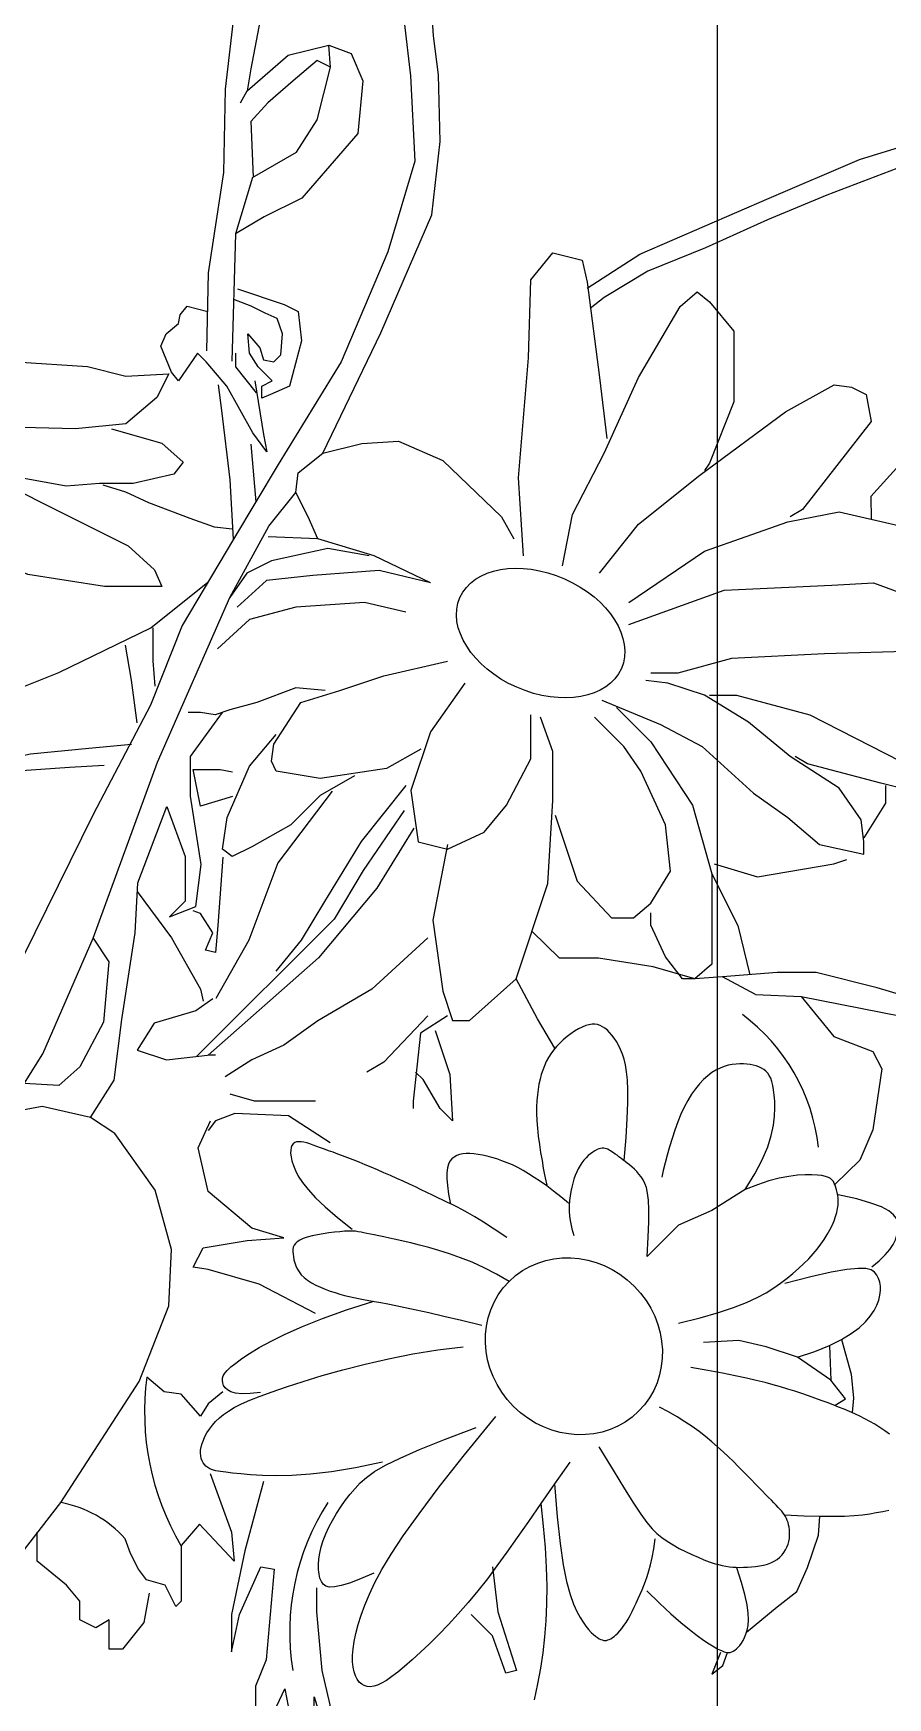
# Model space of a CAD drawing. Extents: x 363 to 3402, y 2599 to 6452.
# Drawn here: x 1431.7 to 1523.6, y 4287.3 to 4466.5 of the extents above; entities that cross this region are included whole.
import ezdxf

# ---------------------------------------------------------------- set-up
doc = ezdxf.new("R2010")
doc.units = 0
doc.header["$LTSCALE"] = 10
doc.header["$MEASUREMENT"] = 0
for name, color, linetype in [('3', 3, 'CONTINUOUS'), ('4', 4, 'CONTINUOUS'), ('7', 7, 'CONTINUOUS'), ('TEXT', 3, 'CONTINUOUS')]:
    doc.layers.add(name, color=color, linetype=linetype)

msp = doc.modelspace()

# ---------------------------------------------------------------- linework, layer by layer
at = {"layer": '3'}
for points in [[(1453.98, 4459), (1454.71, 4460.29), (1459.1, 4464.13), (1463.5, 4465.22), (1465.88, 4464.31), (1467.16, 4461.38), (1466.61, 4455.71), (1460.57, 4448.76), (1456.54, 4446.75), (1453.43, 4444.92)], [(1455.26, 4450.96), (1460.02, 4453.7), (1462.22, 4457.18), (1463.68, 4462.85), (1463.5, 4465.22)], [(1463.68, 4462.85), (1462.22, 4463.58), (1459.65, 4461.38), (1456.91, 4459), (1455.08, 4456.99)], [(1453.64, 4438.97), (1458.69, 4437.29), (1460.18, 4436.55), (1460.56, 4433.37), (1459.25, 4428.52), (1457.19, 4427.59), (1456.26, 4427.22), (1456.26, 4428.52), (1457.38, 4429.08), (1455.89, 4430.58), (1454.95, 4432.07), (1454.76, 4434.12), (1456.07, 4432.63), (1456.45, 4431.32), (1457.57, 4431.14), (1458.31, 4431.88), (1458.5, 4434.12), (1457.94, 4435.8), (1456.63, 4436.36), (1455.14, 4437.11), (1453.27, 4437.85)], [(1455.51, 4429.08), (1456.45, 4423.3), (1456.82, 4421.43), (1455.32, 4423.48), (1452.52, 4428.52), (1450.28, 4431.14), (1449.35, 4432.07), (1447.29, 4429.08), (1446.54, 4430.02), (1445.42, 4432.81), (1445.98, 4434.12), (1447.29, 4435.24), (1447.48, 4436.17), (1448.23, 4437.11), (1450.47, 4436.55)], [(1528.13, 4405.86), (1527.67, 4411.71), (1527.43, 4418.97), (1529.07, 4421.54), (1530.48, 4422.48), (1530.01, 4422.95), (1526.26, 4421.54), (1521.81, 4416.63), (1521.84, 4414.17)], [(1453.08, 4413.12), (1451.19, 4413.31), (1448.55, 4414.25), (1444.11, 4415.95), (1441.65, 4417.08), (1439.19, 4417.84)], [(1425.42, 4394.08), (1434.42, 4397.68), (1444.34, 4402.5), (1450.47, 4407.39)], [(1444.54, 4402.47), (1444.54, 4398.93), (1444.75, 4396.22)], [(1442.87, 4392.25), (1442.24, 4396.84), (1441.61, 4400.6)], [(1437.84, 4349.78), (1440.37, 4353.79), (1441.22, 4360.3), (1442.64, 4369.65), (1442.92, 4375.03), (1446.04, 4383.24), (1448.03, 4377.86), (1448.03, 4373.05), (1446.33, 4371.35), (1449.16, 4372.48), (1449.73, 4377.01), (1448.59, 4384.37), (1448.59, 4388.62), (1452.03, 4393.38)], [(1439.32, 4387.66), (1435.56, 4387.45), (1429.92, 4387.04), (1427.42, 4388.08), (1431.38, 4388.91), (1437.65, 4389.54), (1442.24, 4389.96)], [(1449.69, 4383.29), (1448.9, 4387.23), (1451.8, 4387.23), (1453.11, 4386.97)], [(1471.78, 4385.52), (1466.98, 4379.47), (1463.01, 4373.01), (1460.51, 4368.84), (1457.79, 4365.5)], [(1521.1, 4379.87), (1523.45, 4383.62), (1523.45, 4385.49)], [(1453.11, 4384.34), (1449.69, 4383.29)], [(1463.85, 4384.9), (1458, 4377.18), (1454.87, 4368.84), (1451.32, 4362.58)], [(1452.06, 4377.78), (1451.53, 4370.42), (1451.27, 4367.53), (1450.22, 4367.79), (1451.01, 4369.63), (1449.69, 4371.73), (1448.9, 4372)], [(1504.94, 4377.07), (1509.62, 4375.66), (1517.82, 4377.07), (1519.23, 4377.53)], [(1504.72, 4376.01), (1507.52, 4370.44), (1508.8, 4365.13)], [(1442.85, 4374.1), (1446.54, 4369.11), (1449.69, 4363.59), (1449.95, 4362.28)], [(1474.15, 4369.11), (1468.1, 4363.59), (1462.31, 4360.18), (1458.63, 4357.55), (1455.21, 4355.97), (1452.32, 4354.13)], [(1509.39, 4363.02), (1505.87, 4364.89), (1502.87, 4364.69), (1498.38, 4365.99), (1492.52, 4366.93), (1488.31, 4366.93), (1485.35, 4369.82)], [(1487.82, 4357.21), (1485.96, 4360.38), (1483.64, 4364.69)], [(1451.01, 4362.54), (1449.17, 4361.23), (1444.7, 4359.91), (1442.85, 4357.02), (1446.01, 4355.97), (1450.74, 4356.5), (1451.27, 4356.5)], [(1514.31, 4362.79), (1517.83, 4358.5), (1522.05, 4356.86), (1522.99, 4354.99), (1522.05, 4348.44), (1520.64, 4345.16), (1517.94, 4342.56)], [(1474.15, 4360.7), (1469.41, 4355.71), (1467.57, 4354.66)], [(1476.25, 4360.7), (1473.36, 4358.86), (1472.57, 4351.51), (1472.57, 4350.72)], [(1474.94, 4359.12), (1476.51, 4354.4), (1476.78, 4349.4), (1475.46, 4350.72), (1473.62, 4353.87), (1472.83, 4354.66)], [(1462.05, 4351.51), (1458.63, 4351.51), (1455.48, 4351.51), (1452.85, 4352.29)], [(1404.5, 4318.74), (1407.94, 4309.46), (1415.49, 4296.41), (1418.97, 4289.74), (1421, 4292.35), (1426.52, 4297.86), (1434.65, 4308.3), (1443.07, 4321.35), (1446.26, 4329.47), (1446.55, 4335.56), (1444.81, 4341.94), (1440.46, 4348.04), (1437.84, 4349.78), (1432.62, 4350.94), (1424.78, 4349.49), (1422.17, 4348.62), (1418.97, 4349.49), (1417.52, 4350.65)], [(1452.06, 4320.24), (1450.48, 4318.93), (1449.69, 4317.62), (1447.59, 4319.98), (1445.75, 4320.24), (1443.91, 4321.82)], [(1450.73, 4311.42), (1453.02, 4305.12), (1453.31, 4301.98), (1449.58, 4305.98), (1447.58, 4303.69), (1447.58, 4297.68), (1447, 4297.11), (1445.86, 4299.4), (1443.85, 4299.97), (1442.99, 4301.12), (1442.13, 4302.83), (1441.56, 4304.41)], [(1456.46, 4310.56), (1454.45, 4303.12), (1453.02, 4296.25), (1453.02, 4292.24), (1453.88, 4296.25), (1456.17, 4301.4), (1457.61, 4301.12), (1456.75, 4291.38), (1455.6, 4288.52), (1455.6, 4282.51), (1456.46, 4283.37), (1458.75, 4288.24), (1460.19, 4280.79), (1461.05, 4276.79), (1461.9, 4283.37), (1461.9, 4287.38), (1463.05, 4283.66), (1463.62, 4286.52), (1462.76, 4290.24), (1462.19, 4296.54), (1462.19, 4298.54), (1462.19, 4299.11)], [(1508.44, 4294.35), (1511.74, 4297.09), (1513.85, 4298.73), (1515.02, 4301.3), (1516.19, 4304.81), (1516.32, 4306.84)], [(1444.14, 4298.54), (1443.57, 4295.39), (1441.27, 4292.53), (1439.84, 4292.53), (1439.84, 4295.68), (1438.41, 4294.82), (1436.69, 4295.68), (1436.69, 4297.68), (1435.26, 4299.4), (1432.1, 4301.98), (1432.1, 4305.12)], [(1481.1, 4301.4), (1481.68, 4296.54), (1483.68, 4290.24), (1482.54, 4289.95), (1481.1, 4293.96), (1478.81, 4296.25)], [(1505.65, 4292.17), (1504.71, 4289.83), (1505.88, 4290.77), (1506.39, 4292.16)]]:
    msp.add_lwpolyline(points, dxfattribs=at)
for centre, radius, start, end in [((1495.56, 4344.21), 20.77, 6.5138, 53.2281), ((1471.92, 4318.06), 28.27, 172.3524, 210.5444), ((1432.45, 4296.3), 12.2, 41.6474, 79.5878), ((1484.99, 4294.37), 25.72, 147.1632, 189.2771)]:
    msp.add_arc(centre, radius, start, end, dxfattribs=at)
at = {"layer": '4'}
for points in [[(1484.43, 4410.22), (1483.91, 4418.64), (1484.96, 4431.54), (1485.22, 4439.96), (1487.59, 4442.86), (1490.76, 4442.07), (1491.28, 4439.7), (1492.6, 4429.43), (1493.39, 4422.86)], [(1488.65, 4409.17), (1489.7, 4414.7), (1493.13, 4421.28), (1496.82, 4429.43), (1501.29, 4437.07), (1503.14, 4438.65), (1504.46, 4437.59), (1507.09, 4434.44), (1507.09, 4426.8), (1504.46, 4420.22), (1503.93, 4419.43)], [(1413.06, 4424.69), (1420.78, 4429.58), (1429.8, 4431.13), (1437.52, 4430.61), (1441.64, 4429.58), (1446.28, 4429.84), (1444.99, 4427.27), (1441.64, 4424.44), (1436.23, 4423.92), (1424.65, 4424.18), (1421.3, 4424.44), (1416.92, 4423.15), (1414.86, 4421.86)], [(1492.6, 4408.38), (1496.82, 4413.64), (1503.4, 4418.91), (1512.62, 4425.75), (1517.89, 4428.65), (1519.74, 4428.38), (1521.32, 4427.59), (1521.84, 4424.7), (1514.47, 4415.22), (1513.15, 4414.43)], [(1440.1, 4423.92), (1445.51, 4422.38), (1447.82, 4420.32), (1446.79, 4419.03), (1442.42, 4418.01), (1438.81, 4418.01), (1435.2, 4417.75), (1426.71, 4419.29), (1424.65, 4419.81), (1420.78, 4419.81), (1417.18, 4419.29), (1415.37, 4418.78)], [(1474.42, 4407.33), (1468.36, 4410.22), (1462.3, 4412.06), (1461.25, 4414.43), (1459.93, 4417.06), (1460.2, 4419.17), (1462.83, 4421.28), (1467.05, 4422.33), (1471, 4422.59), (1475.74, 4420.49), (1482.06, 4414.43), (1483.38, 4412.06)], [(1427.48, 4418.52), (1435.72, 4414.4), (1441.9, 4411.32), (1444.73, 4408.74), (1445.51, 4406.94), (1439.33, 4406.94), (1431.08, 4408.23), (1428.77, 4409.26), (1424.39, 4409.26), (1420.78, 4409.26), (1416.92, 4410.03), (1414.34, 4411.32), (1413.57, 4411.83)], [(1452.82, 4405.75), (1457.03, 4413.42), (1459.93, 4417.06)], [(1495.76, 4405.22), (1503.93, 4410.75), (1512.89, 4413.91), (1518.42, 4414.96), (1525.27, 4413.38), (1526.85, 4410.75), (1526.32, 4407.85), (1524.74, 4407.06)], [(1462.3, 4412.06), (1456.96, 4412.27)], [(1467.84, 4410.22), (1463.36, 4411.01), (1457.3, 4409.7), (1454.66, 4408.38), (1452.82, 4405.75)], [(1474.42, 4407.33), (1468.89, 4408.64), (1461.78, 4408.12), (1456.77, 4407.59), (1453.61, 4404.7)], [(1495.76, 4402.85), (1506.04, 4406.54), (1517.63, 4407.06), (1522.11, 4407.33), (1530.01, 4404.43), (1530.27, 4402.59), (1526.85, 4399.96), (1516.84, 4399.69), (1506.83, 4399.17), (1501.03, 4397.59), (1498.13, 4397.59)], [(1471.79, 4404.17), (1467.31, 4405.22), (1459.93, 4404.7), (1454.93, 4403.38), (1451.5, 4400.22)], [(1473.37, 4389.43), (1469.68, 4387.33), (1462.57, 4386.27), (1457.82, 4387.06), (1457.3, 4388.11), (1457.56, 4389.96), (1460.46, 4394.43), (1464.67, 4395.75), (1469.42, 4397.33), (1476.27, 4398.91)], [(1463.09, 4395.75), (1459.93, 4396.01), (1455.72, 4394.43), (1452.82, 4393.64), (1451.24, 4393.12), (1449.66, 4393.38), (1448.34, 4393.38)], [(1478.11, 4396.54), (1474.42, 4391.27), (1472.31, 4384.96), (1473.1, 4379.43), (1476.27, 4378.64), (1480.22, 4380.48), (1482.59, 4383.38), (1485.22, 4388.38), (1485.22, 4393.12)], [(1513.15, 4388.64), (1508.67, 4392.33), (1503.93, 4395.22), (1499.98, 4396.54), (1497.61, 4396.8)], [(1492.86, 4394.69), (1499.19, 4392.06), (1503.66, 4389.69), (1509.2, 4384.69), (1512.89, 4382.06), (1516.31, 4379.17), (1521.05, 4378.11), (1521.05, 4379.43), (1520.79, 4381.8), (1518.42, 4385.22), (1513.15, 4388.64)], [(1504.46, 4395.22), (1507.35, 4395.22), (1515.26, 4393.12), (1525, 4388.11), (1524.74, 4386.27), (1526.06, 4384.96), (1522.9, 4385.75), (1514.99, 4387.85), (1513.68, 4388.64)], [(1476.27, 4379.17), (1474.69, 4371.01), (1475.74, 4363.38), (1476.79, 4360.22), (1478.64, 4360.22), (1483.64, 4364.69), (1487.07, 4374.96), (1487.59, 4383.9), (1487.59, 4389.17), (1486.28, 4392.85)], [(1487.86, 4382.32), (1490.23, 4375.22), (1493.92, 4371.27), (1496.29, 4371.27), (1498.13, 4372.85), (1500.24, 4376.27), (1499.71, 4381.27), (1497.08, 4387.06), (1495.23, 4389.69), (1492.07, 4392.85)], [(1494.44, 4393.9), (1498.13, 4390.22), (1502.61, 4383.38), (1504.72, 4376.01), (1504.72, 4366.27), (1502.87, 4364.69), (1501.56, 4364.69), (1499.71, 4367.06), (1498.13, 4370.48), (1498.13, 4371.8)], [(1466.25, 4386.54), (1462.57, 4384.43), (1459.41, 4381.27), (1455.19, 4378.9), (1453.08, 4377.85), (1452.03, 4378.64), (1452.56, 4382.06), (1454.93, 4387.59), (1457.82, 4391.01)], [(1471.58, 4382.81), (1467.19, 4376.34), (1464.06, 4371.13), (1449.24, 4356.33)], [(1472.62, 4380.93), (1468.65, 4374.47), (1462.39, 4366.96), (1450.49, 4356.47)], [(1428.7, 4350.21), (1432.72, 4356.62), (1438.11, 4369.08), (1439.81, 4366.53), (1439.24, 4360.02), (1436.69, 4355.21), (1434.42, 4353.22), (1430.71, 4353.42)], [(1495.26, 4345.15), (1495.47, 4347.62), (1495.6, 4349.67), (1495.67, 4351.35), (1495.68, 4352.71), (1495.63, 4353.8), (1495.54, 4354.69), (1495.41, 4355.42), (1495.26, 4356.03), (1495.08, 4356.59), (1494.88, 4357.1), (1494.67, 4357.55), (1494.44, 4357.96), (1494.2, 4358.32), (1493.96, 4358.64), (1493.71, 4358.92), (1493.46, 4359.16), (1493.2, 4359.37), (1492.94, 4359.54), (1492.68, 4359.67), (1492.41, 4359.76), (1492.12, 4359.8), (1491.81, 4359.8), (1491.48, 4359.75), (1491.13, 4359.65), (1490.75, 4359.5), (1490.35, 4359.3), (1489.94, 4359.06), (1489.53, 4358.78), (1489.12, 4358.47), (1488.72, 4358.13), (1488.33, 4357.78), (1487.98, 4357.4), (1487.66, 4357.02), (1487.37, 4356.62), (1487.12, 4356.21), (1486.89, 4355.78), (1486.69, 4355.34), (1486.51, 4354.87), (1486.35, 4354.39), (1486.22, 4353.88), (1486.1, 4353.35), (1486, 4352.79), (1485.93, 4352.19), (1485.87, 4351.57), (1485.85, 4350.9), (1485.85, 4350.19), (1485.88, 4349.43), (1485.94, 4348.62), (1486.03, 4347.76), (1486.15, 4346.87), (1486.28, 4345.98), (1486.43, 4345.12), (1486.57, 4344.31), (1486.71, 4343.58), (1486.83, 4342.95), (1486.93, 4342.46)], [(1508.31, 4342.01), (1509.35, 4343.69), (1510.14, 4345.22), (1510.72, 4346.6), (1511.11, 4347.83), (1511.34, 4348.93), (1511.46, 4349.91), (1511.49, 4350.77), (1511.47, 4351.52), (1511.43, 4352.18), (1511.36, 4352.74), (1511.28, 4353.22), (1511.17, 4353.64), (1511.04, 4353.99), (1510.89, 4354.28), (1510.72, 4354.53), (1510.52, 4354.74), (1510.29, 4354.93), (1510.05, 4355.08), (1509.78, 4355.21), (1509.49, 4355.32), (1509.17, 4355.4), (1508.84, 4355.46), (1508.49, 4355.51), (1508.12, 4355.53), (1507.73, 4355.53), (1507.33, 4355.51), (1506.91, 4355.47), (1506.48, 4355.38), (1506.05, 4355.26), (1505.6, 4355.09), (1505.15, 4354.87), (1504.71, 4354.59), (1504.26, 4354.25), (1503.81, 4353.85), (1503.37, 4353.38), (1502.94, 4352.85), (1502.52, 4352.26), (1502.12, 4351.61), (1501.73, 4350.89), (1501.37, 4350.12), (1501.03, 4349.28), (1500.71, 4348.4), (1500.42, 4347.5), (1500.15, 4346.6), (1499.91, 4345.72), (1499.69, 4344.87), (1499.48, 4344.07), (1499.31, 4343.35)], [(1462.05, 4328.65), (1456, 4331.8), (1450.48, 4333.38), (1448.9, 4333.64), (1449.95, 4335.74), (1454.69, 4336.53), (1458.63, 4336.79), (1455.21, 4337.85), (1450.48, 4341.79), (1449.43, 4346.51), (1450.74, 4349.4)], [(1463.63, 4347.04), (1459.16, 4349.93), (1453.37, 4350.19), (1451.27, 4349.4), (1450.48, 4348.35)], [(1482.66, 4336.84), (1481.27, 4337.75), (1480.14, 4338.48), (1479.2, 4339.05), (1478.44, 4339.5), (1477.8, 4339.85), (1477.25, 4340.14), (1476.75, 4340.38), (1476.26, 4340.62), (1475.75, 4340.87), (1475.21, 4341.13), (1474.64, 4341.41), (1474.05, 4341.69), (1473.43, 4341.99), (1472.8, 4342.29), (1472.15, 4342.6), (1471.48, 4342.9), (1470.8, 4343.21), (1470.11, 4343.52), (1469.42, 4343.82), (1468.73, 4344.12), (1468.05, 4344.4), (1467.38, 4344.68), (1466.74, 4344.94), (1466.12, 4345.19), (1465.53, 4345.42), (1464.97, 4345.63), (1464.44, 4345.83), (1463.94, 4346.02), (1463.46, 4346.19), (1463.01, 4346.35), (1462.59, 4346.51), (1462.18, 4346.65), (1461.8, 4346.79), (1461.44, 4346.91), (1461.1, 4347.02), (1460.79, 4347.1), (1460.5, 4347.15), (1460.25, 4347.16), (1460.02, 4347.14), (1459.82, 4347.06), (1459.65, 4346.94), (1459.52, 4346.76), (1459.43, 4346.53), (1459.38, 4346.25), (1459.37, 4345.92), (1459.42, 4345.53), (1459.52, 4345.1), (1459.67, 4344.61), (1459.89, 4344.07), (1460.2, 4343.46), (1460.64, 4342.78), (1461.25, 4342.01), (1462.05, 4341.13), (1463.09, 4340.13), (1464.4, 4339.01), (1466.01, 4337.74)], [(1489.29, 4340.54), (1488.44, 4341.23), (1487.66, 4341.84), (1486.93, 4342.39), (1486.25, 4342.88), (1485.6, 4343.31), (1484.99, 4343.71), (1484.4, 4344.05), (1483.82, 4344.37), (1483.24, 4344.65), (1482.68, 4344.89), (1482.12, 4345.11), (1481.57, 4345.3), (1481.03, 4345.46), (1480.52, 4345.6), (1480.02, 4345.71), (1479.54, 4345.79), (1479.09, 4345.85), (1478.67, 4345.88), (1478.27, 4345.88), (1477.9, 4345.84), (1477.56, 4345.77), (1477.25, 4345.66), (1476.97, 4345.5), (1476.73, 4345.3), (1476.52, 4345.05), (1476.36, 4344.73), (1476.24, 4344.33), (1476.18, 4343.82), (1476.17, 4343.2), (1476.24, 4342.44), (1476.37, 4341.52), (1476.58, 4340.43)], [(1497.73, 4334.81), (1497.86, 4336.87), (1497.93, 4338.53), (1497.94, 4339.84), (1497.89, 4340.86), (1497.79, 4341.63), (1497.66, 4342.22), (1497.49, 4342.67), (1497.3, 4343.04), (1497.09, 4343.37), (1496.86, 4343.67), (1496.62, 4343.95), (1496.37, 4344.2), (1496.12, 4344.43), (1495.86, 4344.65), (1495.61, 4344.85), (1495.37, 4345.04), (1495.13, 4345.22), (1494.91, 4345.38), (1494.7, 4345.54), (1494.5, 4345.69), (1494.3, 4345.82), (1494.12, 4345.95), (1493.95, 4346.06), (1493.79, 4346.16), (1493.64, 4346.26), (1493.5, 4346.34), (1493.36, 4346.4), (1493.22, 4346.44), (1493.07, 4346.47), (1492.91, 4346.47), (1492.74, 4346.44), (1492.56, 4346.39), (1492.35, 4346.3), (1492.13, 4346.19), (1491.89, 4346.04), (1491.65, 4345.86), (1491.41, 4345.66), (1491.17, 4345.43), (1490.94, 4345.17), (1490.72, 4344.89), (1490.52, 4344.58), (1490.33, 4344.25), (1490.16, 4343.9), (1490.01, 4343.52), (1489.87, 4343.12), (1489.75, 4342.7), (1489.63, 4342.26), (1489.54, 4341.8), (1489.45, 4341.32), (1489.39, 4340.81), (1489.35, 4340.28), (1489.35, 4339.72), (1489.39, 4339.12), (1489.49, 4338.48), (1489.64, 4337.79), (1489.86, 4337.06)], [(1501.11, 4327.62), (1503.44, 4328.2), (1505.41, 4328.76), (1507.05, 4329.31), (1508.43, 4329.85), (1509.58, 4330.37), (1510.54, 4330.89), (1511.37, 4331.41), (1512.11, 4331.93), (1512.8, 4332.45), (1513.44, 4332.97), (1514.05, 4333.5), (1514.61, 4334.03), (1515.13, 4334.55), (1515.6, 4335.08), (1516.04, 4335.6), (1516.44, 4336.12), (1516.8, 4336.64), (1517.12, 4337.15), (1517.41, 4337.66), (1517.65, 4338.15), (1517.86, 4338.62), (1518.02, 4339.09), (1518.15, 4339.53), (1518.24, 4339.95), (1518.29, 4340.34), (1518.31, 4340.71), (1518.3, 4341.06), (1518.27, 4341.38), (1518.21, 4341.68), (1518.14, 4341.96), (1518.06, 4342.22), (1517.98, 4342.46), (1517.89, 4342.67), (1517.79, 4342.86), (1517.66, 4343.03), (1517.49, 4343.18), (1517.26, 4343.31), (1516.95, 4343.42), (1516.56, 4343.5), (1516.07, 4343.56), (1515.46, 4343.6), (1514.74, 4343.59), (1513.92, 4343.54), (1512.99, 4343.42), (1511.96, 4343.22), (1510.83, 4342.93), (1509.61, 4342.53), (1508.31, 4342.01)], [(1508.31, 4342.01), (1508.31, 4342.01), (1504.71, 4339.76), (1501.11, 4338.18), (1497.73, 4334.81)], [(1521.92, 4333.69), (1522.72, 4334.34), (1523.35, 4334.96), (1523.85, 4335.54), (1524.21, 4336.08), (1524.46, 4336.6), (1524.62, 4337.1), (1524.71, 4337.57), (1524.73, 4338.02), (1524.7, 4338.45), (1524.57, 4338.88), (1524.27, 4339.29), (1523.76, 4339.71), (1522.97, 4340.13), (1521.83, 4340.55), (1520.3, 4340.99), (1518.32, 4341.44)], [(1482.88, 4332.12), (1481.54, 4332.9), (1480.21, 4333.58), (1478.92, 4334.17), (1477.67, 4334.67), (1476.46, 4335.1), (1475.31, 4335.46), (1474.23, 4335.77), (1473.23, 4336.03), (1472.3, 4336.26), (1471.47, 4336.46), (1470.71, 4336.63), (1470.02, 4336.78), (1469.41, 4336.91), (1468.86, 4337.02), (1468.38, 4337.12), (1467.96, 4337.21), (1467.59, 4337.29), (1467.26, 4337.36), (1466.95, 4337.42), (1466.65, 4337.47), (1466.34, 4337.51), (1466.01, 4337.53), (1465.62, 4337.53), (1465.18, 4337.51), (1464.67, 4337.47), (1464.1, 4337.41), (1463.5, 4337.34), (1462.88, 4337.24), (1462.27, 4337.13), (1461.7, 4337.01), (1461.17, 4336.87), (1460.72, 4336.72), (1460.36, 4336.56), (1460.08, 4336.39), (1459.88, 4336.21), (1459.74, 4336.01), (1459.66, 4335.79), (1459.62, 4335.56), (1459.61, 4335.31), (1459.63, 4335.04), (1459.67, 4334.75), (1459.72, 4334.44), (1459.81, 4334.12), (1459.92, 4333.8), (1460.08, 4333.47), (1460.28, 4333.15), (1460.52, 4332.83), (1460.83, 4332.53), (1461.2, 4332.24), (1461.62, 4331.97), (1462.08, 4331.72), (1462.58, 4331.49), (1463.09, 4331.28), (1463.62, 4331.08), (1464.15, 4330.91), (1464.67, 4330.75), (1465.17, 4330.61), (1465.66, 4330.49), (1466.16, 4330.38), (1466.67, 4330.27), (1467.2, 4330.17), (1467.78, 4330.06), (1468.4, 4329.95), (1469.08, 4329.83), (1469.84, 4329.69), (1470.7, 4329.52), (1471.7, 4329.32), (1472.87, 4329.07), (1474.25, 4328.76), (1475.87, 4328.39), (1477.76, 4327.94), (1479.96, 4327.4)], [(1513.92, 4323.96), (1515.79, 4324.58), (1517.36, 4325.21), (1518.66, 4325.85), (1519.72, 4326.49), (1520.58, 4327.12), (1521.25, 4327.75), (1521.76, 4328.37), (1522.16, 4328.97), (1522.46, 4329.55), (1522.67, 4330.1), (1522.8, 4330.63), (1522.86, 4331.13), (1522.85, 4331.6), (1522.77, 4332.04), (1522.64, 4332.43), (1522.46, 4332.79), (1522.22, 4333.1), (1521.86, 4333.35), (1521.29, 4333.49), (1520.44, 4333.52), (1519.22, 4333.4), (1517.56, 4333.11), (1515.37, 4332.61), (1512.58, 4331.89)], [(1456.12, 4320.15), (1455.01, 4320.03), (1454.13, 4320.01), (1453.44, 4320.09), (1452.93, 4320.23), (1452.57, 4320.43), (1452.32, 4320.66), (1452.16, 4320.92), (1452.07, 4321.18), (1452.03, 4321.43), (1452.04, 4321.68), (1452.12, 4321.94), (1452.29, 4322.23), (1452.55, 4322.54), (1452.94, 4322.9), (1453.46, 4323.32), (1454.13, 4323.8), (1454.96, 4324.36), (1456, 4324.99), (1457.27, 4325.69), (1458.8, 4326.45), (1460.64, 4327.26), (1462.82, 4328.13), (1465.37, 4329.04), (1468.32, 4329.99)], [(1469.26, 4312.65), (1466.35, 4312.04), (1463.77, 4311.62), (1461.5, 4311.35), (1459.52, 4311.21), (1457.8, 4311.17), (1456.33, 4311.2), (1455.07, 4311.28), (1454.01, 4311.38), (1453.13, 4311.47), (1452.4, 4311.56), (1451.81, 4311.64), (1451.34, 4311.73), (1450.97, 4311.83), (1450.68, 4311.94), (1450.45, 4312.07), (1450.26, 4312.22), (1450.09, 4312.39), (1449.95, 4312.59), (1449.84, 4312.81), (1449.75, 4313.06), (1449.7, 4313.33), (1449.68, 4313.63), (1449.69, 4313.95), (1449.75, 4314.29), (1449.84, 4314.65), (1449.98, 4315.03), (1450.15, 4315.42), (1450.37, 4315.82), (1450.64, 4316.22), (1450.95, 4316.63), (1451.3, 4317.02), (1451.7, 4317.41), (1452.16, 4317.79), (1452.68, 4318.16), (1453.31, 4318.53), (1454.07, 4318.92), (1454.99, 4319.32), (1456.08, 4319.76), (1457.39, 4320.24), (1458.94, 4320.77), (1460.73, 4321.35), (1462.76, 4321.97), (1464.99, 4322.6), (1467.38, 4323.21), (1469.9, 4323.79), (1472.53, 4324.31), (1475.22, 4324.74), (1477.94, 4325.07)], [(1517.97, 4318.79), (1519.1, 4319.47), (1517.52, 4321.49), (1513.92, 4323.96), (1510.55, 4325.08), (1507.62, 4325.76), (1503.8, 4325.53)], [(1523.82, 4315.67), (1523.31, 4316.04), (1522.78, 4316.4), (1522.25, 4316.73), (1521.71, 4317.04), (1521.17, 4317.33), (1520.63, 4317.61), (1520.08, 4317.86), (1519.52, 4318.11), (1518.94, 4318.35), (1518.35, 4318.59), (1517.75, 4318.83), (1517.12, 4319.07), (1516.47, 4319.31), (1515.79, 4319.56), (1515.1, 4319.8), (1514.38, 4320.04), (1513.65, 4320.29), (1512.89, 4320.52), (1512.1, 4320.76), (1511.29, 4320.99), (1510.43, 4321.22), (1509.48, 4321.45), (1508.42, 4321.69), (1507.22, 4321.95), (1505.84, 4322.22), (1504.26, 4322.51), (1502.45, 4322.84)], [(1489.43, 4312.65), (1487.77, 4310.31), (1486.29, 4308.2), (1484.96, 4306.28), (1483.75, 4304.54), (1482.63, 4302.95), (1481.57, 4301.48), (1480.55, 4300.11), (1479.52, 4298.8), (1478.48, 4297.54), (1477.42, 4296.33), (1476.36, 4295.19), (1475.32, 4294.11), (1474.32, 4293.1), (1473.36, 4292.19), (1472.46, 4291.37), (1471.64, 4290.66), (1470.91, 4290.05), (1470.26, 4289.56), (1469.68, 4289.16), (1469.17, 4288.86), (1468.72, 4288.66), (1468.32, 4288.53), (1467.95, 4288.48), (1467.61, 4288.51), (1467.3, 4288.6), (1467.02, 4288.76), (1466.76, 4288.98), (1466.54, 4289.28), (1466.35, 4289.64), (1466.21, 4290.08), (1466.11, 4290.59), (1466.05, 4291.16), (1466.05, 4291.82), (1466.1, 4292.54), (1466.21, 4293.34), (1466.39, 4294.21), (1466.64, 4295.16), (1466.96, 4296.17), (1467.36, 4297.26), (1467.85, 4298.43), (1468.43, 4299.68), (1469.18, 4301.09), (1470.18, 4302.74), (1471.49, 4304.72), (1473.19, 4307.1), (1475.37, 4309.99), (1478.1, 4313.45), (1481.46, 4317.57)], [(1492.55, 4314.3), (1494.07, 4311.79), (1495.29, 4309.8), (1496.28, 4308.24), (1497.06, 4307.05), (1497.71, 4306.15), (1498.27, 4305.49), (1498.78, 4304.97), (1499.32, 4304.54), (1499.9, 4304.13), (1500.53, 4303.74), (1501.2, 4303.37), (1501.88, 4303.02), (1502.56, 4302.7), (1503.23, 4302.41), (1503.85, 4302.15), (1504.43, 4301.93), (1504.95, 4301.76), (1505.41, 4301.62), (1505.83, 4301.51), (1506.22, 4301.44), (1506.59, 4301.39), (1506.95, 4301.35), (1507.31, 4301.34), (1507.7, 4301.33), (1508.1, 4301.34), (1508.53, 4301.35), (1508.97, 4301.38), (1509.41, 4301.42), (1509.85, 4301.49), (1510.28, 4301.57), (1510.69, 4301.68), (1511.07, 4301.82), (1511.42, 4301.99), (1511.73, 4302.19), (1512.01, 4302.41), (1512.26, 4302.66), (1512.47, 4302.93), (1512.65, 4303.21), (1512.79, 4303.5), (1512.91, 4303.81), (1512.99, 4304.12), (1513.05, 4304.43), (1513.07, 4304.75), (1513.08, 4305.06), (1513.06, 4305.36), (1513.02, 4305.65), (1512.97, 4305.92), (1512.91, 4306.17), (1512.83, 4306.39), (1512.74, 4306.6), (1512.64, 4306.8), (1512.52, 4306.99), (1512.39, 4307.17), (1512.23, 4307.36), (1512.06, 4307.56), (1511.86, 4307.78), (1511.64, 4308.01), (1511.39, 4308.27), (1511.12, 4308.55), (1510.82, 4308.85), (1510.5, 4309.18), (1510.15, 4309.54), (1509.78, 4309.92), (1509.38, 4310.32), (1508.96, 4310.76), (1508.52, 4311.22), (1508.05, 4311.7), (1507.55, 4312.2), (1507.03, 4312.71), (1506.49, 4313.24), (1505.91, 4313.78), (1505.32, 4314.31), (1504.69, 4314.86), (1504.03, 4315.4), (1503.33, 4315.94), (1502.59, 4316.48), (1501.8, 4317.01), (1500.96, 4317.54), (1500.05, 4318.06), (1499.07, 4318.57)], [(1468.32, 4300.69), (1466.88, 4300.08), (1465.72, 4299.64), (1464.81, 4299.36), (1464.1, 4299.22), (1463.56, 4299.21), (1463.17, 4299.32), (1462.89, 4299.52), (1462.69, 4299.82), (1462.53, 4300.18), (1462.43, 4300.61), (1462.37, 4301.1), (1462.36, 4301.64), (1462.41, 4302.23), (1462.51, 4302.86), (1462.67, 4303.52), (1462.88, 4304.21), (1463.16, 4304.92), (1463.5, 4305.65), (1463.88, 4306.38), (1464.31, 4307.11), (1464.77, 4307.83), (1465.26, 4308.53), (1465.78, 4309.2), (1466.31, 4309.83), (1466.86, 4310.43), (1467.53, 4311.02), (1468.4, 4311.64), (1469.58, 4312.32), (1471.16, 4313.1), (1473.25, 4314.02), (1475.95, 4315.1), (1479.34, 4316.4)], [(1487.77, 4310.31), (1488.06, 4306.77), (1488.38, 4303.89), (1488.72, 4301.59), (1489.08, 4299.79), (1489.45, 4298.4), (1489.81, 4297.36), (1490.18, 4296.56), (1490.52, 4295.94), (1490.85, 4295.42), (1491.16, 4294.99), (1491.44, 4294.63), (1491.71, 4294.33), (1491.96, 4294.1), (1492.18, 4293.91), (1492.39, 4293.77), (1492.58, 4293.65), (1492.76, 4293.57), (1492.92, 4293.51), (1493.07, 4293.47), (1493.22, 4293.46), (1493.36, 4293.47), (1493.51, 4293.51), (1493.66, 4293.57), (1493.82, 4293.65), (1494, 4293.77), (1494.19, 4293.9), (1494.38, 4294.07), (1494.59, 4294.26), (1494.8, 4294.49), (1495.02, 4294.75), (1495.25, 4295.05), (1495.47, 4295.38), (1495.7, 4295.75), (1495.92, 4296.15), (1496.14, 4296.58), (1496.36, 4297.03), (1496.58, 4297.49), (1496.79, 4297.96), (1497, 4298.43), (1497.2, 4298.9), (1497.39, 4299.36), (1497.58, 4299.84), (1497.76, 4300.36), (1497.94, 4300.94), (1498.11, 4301.61), (1498.28, 4302.39), (1498.45, 4303.32), (1498.62, 4304.41)], [(1486.29, 4308.2), (1486.57, 4305.75), (1486.77, 4303.46), (1486.89, 4301.32), (1486.94, 4299.3), (1486.92, 4297.4), (1486.84, 4295.58), (1486.7, 4293.83), (1486.51, 4292.14), (1486.26, 4290.48), (1485.96, 4288.8), (1485.59, 4287.06)], [(1512.57, 4306.99), (1514.6, 4306.89), (1516.32, 4306.84), (1517.77, 4306.83), (1518.99, 4306.85), (1520.03, 4306.91), (1520.92, 4306.99), (1521.7, 4307.1), (1522.41, 4307.22), (1523.1, 4307.35), (1523.75, 4307.49)], [(1497.72, 4298.79), (1499.08, 4297.46), (1500.29, 4296.34), (1501.36, 4295.4), (1502.29, 4294.62), (1503.11, 4293.99), (1503.82, 4293.48), (1504.43, 4293.09), (1504.94, 4292.77), (1505.37, 4292.53), (1505.73, 4292.36), (1506.03, 4292.24), (1506.28, 4292.17), (1506.5, 4292.15), (1506.68, 4292.17), (1506.85, 4292.22), (1507.02, 4292.31), (1507.19, 4292.42), (1507.37, 4292.56), (1507.55, 4292.73), (1507.72, 4292.93), (1507.9, 4293.17), (1508.07, 4293.45), (1508.22, 4293.77), (1508.37, 4294.14), (1508.5, 4294.56), (1508.6, 4295.06), (1508.64, 4295.67), (1508.62, 4296.41), (1508.5, 4297.31), (1508.27, 4298.4), (1507.91, 4299.71), (1507.4, 4301.26)]]:
    msp.add_lwpolyline(points, dxfattribs=at)
at = {"layer": '7'}
for points in [[(1457.14, 4473.42), (1455.08, 4462.66), (1454.71, 4460.29)], [(1453.7, 4472.21), (1452.33, 4460.47), (1452.15, 4451.51), (1450.5, 4440.72), (1450.32, 4432.3)], [(1462.83, 4421.28), (1469.09, 4434.24), (1474.58, 4446.95), (1475.45, 4454.84), (1475.28, 4462.01), (1474.75, 4466.22), (1474.54, 4469.48), (1474.82, 4472.31)], [(1470.5, 4470.85), (1470.59, 4470.05), (1471.58, 4467.73), (1472.29, 4461.92), (1472.74, 4452.73), (1469.85, 4442.96), (1464.81, 4431.14), (1458.02, 4420.08), (1453.24, 4412.04), (1447.7, 4402.74), (1444.3, 4394.14)], [(1455.08, 4456.99), (1455.35, 4451.01)], [(1491.28, 4439.04), (1496.97, 4442.72), (1510.87, 4448.75), (1520.6, 4452.91), (1528.29, 4455.27), (1536.83, 4455.94), (1545.87, 4455.44), (1551.23, 4453.09), (1555.75, 4450.08), (1560.27, 4444.9), (1562.78, 4439.54), (1564.63, 4432.52), (1565.46, 4427.5)], [(1562.78, 4427), (1561.78, 4435.03), (1559.94, 4441.22), (1556.42, 4445.73), (1549.89, 4450.92), (1545.03, 4453.09), (1538.84, 4454.1), (1532.64, 4453.93), (1524.6, 4451.92), (1517.07, 4449.08), (1510.71, 4446.4), (1504.01, 4443.39), (1497.81, 4440.88), (1493.12, 4438.04), (1491.62, 4436.87)], [(1455.26, 4450.96), (1453.43, 4444.92), (1453.06, 4431.21)], [(1455.7, 4427.78), (1453.46, 4430.58), (1453.46, 4432.07)], [(1453.24, 4412.04), (1452.88, 4418.4), (1451.96, 4425.9), (1451.6, 4428.65)], [(1455.08, 4422.24), (1455.63, 4416.06)], [(1438.11, 4369.08), (1445.06, 4388.01), (1452.82, 4405.75)], [(1444.3, 4394.14), (1438.11, 4382.39), (1429.32, 4364.55), (1422.8, 4353.79), (1418.97, 4349.49)], [(1542.22, 4357.87), (1531.18, 4361.15), (1522.51, 4363.72), (1515.95, 4365.36), (1511.73, 4365.36), (1505.87, 4364.89)], [(1509.39, 4363.02), (1514.31, 4362.79), (1525.09, 4360.68), (1533.29, 4357.64), (1537.74, 4356.93)], [(1517.36, 4325.21), (1517.52, 4321.49)], [(1518.66, 4325.85), (1519.71, 4322.13), (1519.94, 4319.56), (1519.8, 4317.99)]]:
    msp.add_lwpolyline(points, dxfattribs=at)
for centre, major_axis, ratio in [((1486.28, 4401.92), (-8.69, 3.82), 0.671827), ((1489.86, 4325.13), (-6.97, 6.99), 0.928773)]:
    msp.add_ellipse(centre, major_axis=major_axis, ratio=ratio, dxfattribs=at)
at = {"layer": 'TEXT'}
msp.add_lwpolyline([(1505.3, 3403.89), (1505.3, 6165.04), (1387.96, 6165.04)], dxfattribs=at)

doc.saveas('drawing.dxf')
